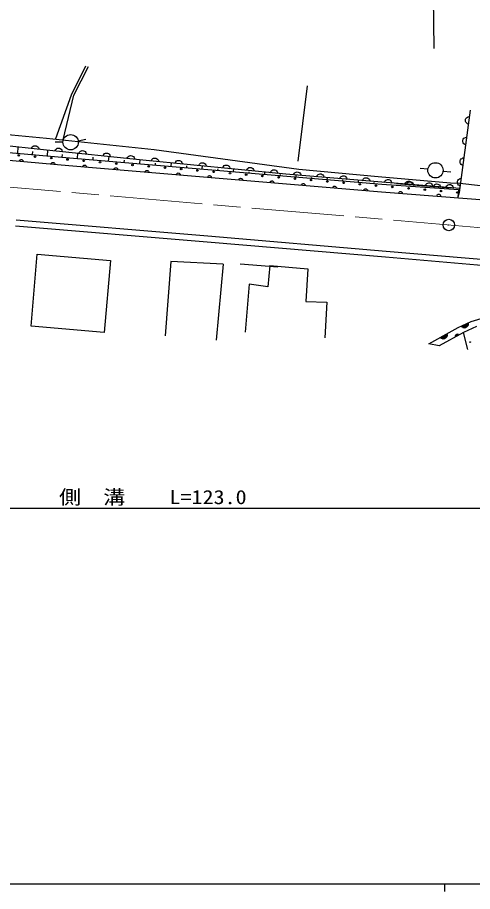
# Model space of a CAD drawing. Units: millimetres, scale not verified. Extents: x 40000 to 680000, y 20000 to 380000.
# Drawn here: x 212421 to 271646, y 204000 to 317744 of the extents above; entities that cross this region are included whole.
import ezdxf
from ezdxf.enums import TextEntityAlignment as Align

# ---------------------------------------------------------------- set-up
doc = ezdxf.new("R2010")
doc.units = ezdxf.units.MM
doc.header["$LTSCALE"] = 1000
doc.linetypes.add('CHAIN', pattern=[18.5, 12, -1.5, 3.5, -1.5])
for name, color, linetype, lineweight in [('M-BGD', 7, 'Continuous', 25), ('M-BMK', 2, 'CHAIN', 13), ('M-TTL-BAND', 7, 'Continuous', 25)]:
    doc.layers.add(name, color=color, linetype=linetype, lineweight=lineweight)
doc.styles.add('ＭＳ ゴシック', font='')
doc.styles.get('ＭＳ ゴシック').set_extended_font_data('MS Gothic')

# ---------------------------------------------------------------- blocks, each defined once
blk = doc.blocks.new('BUHIN2')
at = {"color": 7, "linetype": 'Continuous', "lineweight": 25}
for radius in [746, 22.5]:
    blk.add_circle((0, 0), radius, dxfattribs=at)
blk = doc.blocks.new('BUHIN9')
at = {"color": 7, "linetype": 'Continuous', "lineweight": 25}
blk.add_circle((0, 0), 995, dxfattribs=at)
blk = doc.blocks.new('BUHIN118')
at = {"color": 7, "linetype": 'Continuous', "lineweight": 25}
blk.add_lwpolyline([(-468, -176), (-471, -54), (-449, 58), (-399, 194), (-317, 289), (-220, 363), (-75, 418), (48, 427), (172, 409), (302, 341), (392, 271), (468, 176)], dxfattribs=at)
blk = doc.blocks.new('BUHIN119')
at = {"color": 7, "linetype": 'Continuous', "lineweight": 25}
blk.add_lwpolyline([(-468, -176), (-471, -54), (-449, 58), (-399, 195), (-317, 289), (-219, 364), (-74, 418), (48, 427), (172, 409), (302, 340), (393, 270), (468, 176)], dxfattribs=at)
blk = doc.blocks.new('BUHIN123')
at = {"color": 7, "linetype": 'Continuous', "lineweight": 25}
blk.add_lwpolyline([(153, -476), (32, -473), (-79, -446), (-213, -389), (-304, -303), (-374, -202), (-421, -54), (-424, 68), (-401, 191), (-326, 318), (-251, 405), (-153, 476)], dxfattribs=at)
blk = doc.blocks.new('BUHIN140')
at = {"color": 7, "linetype": 'Continuous', "lineweight": 25}
blk.add_lwpolyline([(-233, -91), (-235, -30), (-225, 26), (-201, 95), (-160, 143), (-112, 180), (-40, 209), (21, 214), (84, 206), (149, 172), (195, 138), (233, 91)], dxfattribs=at)
blk = doc.blocks.new('BUHIN141')
at = {"color": 7, "linetype": 'Continuous', "lineweight": 25}
blk.add_lwpolyline([(-234, -87), (-236, -26), (-224, 30), (-199, 98), (-158, 145), (-109, 182), (-36, 209), (25, 213), (87, 204), (152, 170), (197, 135), (234, 87)], dxfattribs=at)
blk = doc.blocks.new('BUHIN142')
at = {"color": 7, "linetype": 'Continuous', "lineweight": 25}
blk.add_lwpolyline([(-235, -87), (-236, -26), (-224, 30), (-199, 98), (-158, 146), (-109, 182), (-36, 209), (25, 213), (87, 204), (152, 169), (197, 134), (235, 87)], dxfattribs=at)
blk = doc.blocks.new('BUHIN161')
at = {"color": 7, "linetype": 'Continuous', "lineweight": 25}
blk.add_lwpolyline([(-469, -175), (-471, -53), (-449, 59), (-398, 196), (-316, 290), (-218, 364), (-73, 418), (49, 427), (173, 409), (303, 340), (393, 269), (469, 175)], dxfattribs=at)
blk = doc.blocks.new('BUHIN162')
at = {"color": 7, "linetype": 'Continuous', "lineweight": 25}
blk.add_lwpolyline([(-471, -168), (-472, -46), (-448, 66), (-396, 201), (-312, 295), (-213, 367), (-67, 419), (55, 426), (179, 406), (308, 335), (397, 264), (471, 168)], dxfattribs=at)
blk = doc.blocks.new('BUHIN163')
at = {"color": 7, "linetype": 'Continuous', "lineweight": 25}
blk.add_lwpolyline([(-472, -166), (-472, -44), (-448, 68), (-395, 203), (-311, 296), (-211, 368), (-65, 420), (57, 425), (181, 405), (309, 334), (398, 262), (472, 166)], dxfattribs=at)
blk = doc.blocks.new('BUHIN164')
at = {"color": 7, "linetype": 'Continuous', "lineweight": 25}
blk.add_lwpolyline([(-472, -165), (-472, -43), (-448, 69), (-394, 204), (-310, 297), (-211, 369), (-64, 420), (58, 425), (182, 405), (310, 333), (399, 261), (472, 165)], dxfattribs=at)

msp = doc.modelspace()

# ---------------------------------------------------------------- linework, layer by layer
at = {"layer": 'M-BGD'}
for p, q in [((266658, 313727), (266396, 337655)), ((221268, 311400), (219395, 307638)), ((219775, 307618), (221670, 311358)), ((248933, 299066), (250148, 308831)), ((219395, 307638), (217349, 301938)), ((218359, 301831), (219775, 307618)), ((271321, 305703), (269929, 294955)), ((216190, 300482), (177972, 304521)), ((207682, 302813), (216212, 302059)), ((190281, 302022), (219203, 299494)), ((216212, 302059), (230211, 300570)), ((218338, 301522), (217338, 301529)), ((220318, 301712), (221299, 301907)), ((190188, 301026), (219117, 298498)), ((212454, 300084), (212523, 300870)), ((214382, 299916), (214415, 300291)), ((228738, 299181), (216190, 300482)), ((216310, 299747), (216373, 300464)), ((230211, 300570), (249046, 298001)), ((218238, 299579), (218269, 299924)), ((219203, 299494), (259855, 296054)), ((220219, 299408), (220275, 300071)), ((222251, 299236), (222278, 299551)), ((224284, 299064), (224335, 299662)), ((226317, 298892), (226341, 299175)), ((228349, 298720), (228394, 299253)), ((247359, 297343), (228738, 299181)), ((219117, 298498), (259779, 295057)), ((230382, 298548), (230403, 298798)), ((232415, 298376), (232454, 298844)), ((234447, 298204), (234466, 298422)), ((236480, 298032), (236514, 298435)), ((238513, 297860), (238528, 298046)), ((240545, 297688), (240574, 298027)), ((265833, 297983), (264841, 298112)), ((242578, 297516), (242591, 297669)), ((244610, 297344), (244634, 297618)), ((246643, 297172), (246653, 297293)), ((259304, 296338), (247359, 297343)), ((248676, 297000), (248695, 297231)), ((249046, 298001), (259358, 297036)), ((250708, 296828), (250718, 296944)), ((252741, 296656), (252761, 296889)), ((259358, 297036), (268798, 296209)), ((267819, 297752), (268814, 297650)), ((254774, 296484), (254784, 296601)), ((256806, 296312), (256826, 296547)), ((258839, 296140), (258849, 296258)), ((269996, 295473), (259304, 296338)), ((259855, 296054), (269815, 295365)), ((268759, 295510), (261760, 296081)), ((268798, 296209), (270087, 296170)), ((270004, 296173), (272667, 295868)), ((259779, 295057), (281826, 293304)), ((269815, 295365), (269746, 294367)), ((269929, 294955), (269746, 294367)), ((237178, 289275), (212231, 291347)), ((237113, 288498), (212165, 290570)), ((260403, 287309), (237178, 289275)), ((260337, 286532), (237113, 288498)), ((214182, 277580), (214985, 286949)), ((214985, 286949), (224512, 286131)), ((276357, 285948), (260403, 287309)), ((224512, 286131), (223708, 276762)), ((232396, 286009), (231662, 276298)), ((239179, 285628), (232396, 286009)), ((239179, 285628), (238270, 275733)), ((241384, 285664), (246306, 285287)), ((276291, 285171), (260337, 286532)), ((245277, 285458), (245026, 282679)), ((245277, 285458), (250196, 285036)), ((250196, 285036), (249955, 280804)), ((242555, 283020), (242060, 276772)), ((245026, 282679), (242555, 283020)), ((249955, 280804), (252698, 280707)), ((252698, 280707), (252446, 276053)), ((271463, 278171), (273626, 278816)), ((223708, 276762), (214182, 277580)), ((269780, 277405), (271463, 278171)), ((271080, 277928), (270215, 277535)), ((270264, 277488), (271083, 277861)), ((271075, 277788), (270326, 277448)), ((270393, 277409), (271055, 277711)), ((271027, 277629), (270476, 277378)), ((265975, 275264), (269780, 277405)), ((270452, 276736), (267316, 275023)), ((268322, 276513), (267494, 276047)), ((267547, 276005), (268331, 276446)), ((269830, 276468), (269436, 276252)), ((269437, 276288), (269798, 276486)), ((269440, 276218), (269856, 276446)), ((269763, 276502), (269444, 276328)), ((269455, 276370), (269721, 276515)), ((269654, 276514), (269491, 276425)), ((272157, 277532), (270452, 276736)), ((271018, 274515), (270452, 276736)), ((270609, 277370), (270948, 277524)), ((267316, 275023), (265975, 275264)), ((268329, 276373), (267612, 275970)), ((267682, 275938), (268316, 276294)), ((268294, 276211), (267767, 275914)), ((267900, 275917), (268225, 276100)), ((297108, 253864), (175981, 253864))]:
    msp.add_line(p, q, dxfattribs=at)
for points in [[(271077, 277995), (271088, 277874), (271076, 277761), (271033, 277621), (270958, 277521), (270866, 277438), (270725, 277374), (270603, 277359), (270478, 277368), (270343, 277428), (270248, 277492), (270167, 277581)], [(268313, 276580), (268335, 276460), (268333, 276347), (268302, 276203), (268235, 276097), (268151, 276006), (268016, 275930), (267895, 275906), (267770, 275904), (267631, 275952), (267531, 276007), (267442, 276089)], [(269444, 276185), (269434, 276245), (269435, 276302), (269452, 276373), (269486, 276426), (269528, 276471), (269596, 276508), (269657, 276520), (269719, 276520), (269789, 276495), (269838, 276466), (269882, 276425)]]:
    msp.add_lwpolyline(points, close=True, dxfattribs=at)
for centre, radius in [((212592, 299803), 99.5), ((214705, 299624), 99.5), ((216819, 299445), 99.5), ((218933, 299266), 99.5), ((221047, 299087), 99.5), ((223161, 298908), 99.5), ((225274, 298730), 99.5), ((227388, 298551), 99.5), ((229502, 298372), 99.5), ((231616, 298193), 99.5), ((233729, 298014), 99.5), ((235843, 297835), 99.5), ((237957, 297656), 99.5), ((240071, 297477), 99.5), ((242184, 297298), 99.5), ((244298, 297119), 99.5), ((246412, 296941), 99.5), ((248526, 296762), 99.5), ((250639, 296583), 99.5), ((252753, 296404), 99.5), ((254867, 296225), 99.5), ((256981, 296046), 99.5), ((259095, 295867), 99.5), ((261208, 295688), 99.5), ((263322, 295509), 99.5), ((265436, 295331), 99.5), ((267550, 295152), 99.5), ((269663, 294973), 99.5), ((271351, 275505), 49.8)]:
    msp.add_circle(centre, radius, dxfattribs=at)
at = {"layer": 'M-BMK'}
msp.add_line((402343, 279244), (144254, 301420), dxfattribs=at)
at = {"layer": 'M-TTL-BAND'}
for p, q in [((40000, 205000), (579000, 205000)), ((268000, 205000), (268000, 204000))]:
    msp.add_line(p, q, dxfattribs=at)

# ---------------------------------------------------------------- block references
at = {"layer": 'M-BGD', "rotation": 334.74779}
for name, p in [('BUHIN123', (271147, 304360)), ('BUHIN9', (219338, 301516)), ('BUHIN123', (270799, 301673)), ('BUHIN164', (214720, 300637)), ('BUHIN163', (217758, 300319)), ('BUHIN163', (220895, 299994)), ('BUHIN142', (212918, 299040)), ('BUHIN163', (224032, 299669)), ('BUHIN163', (227169, 299343)), ('BUHIN162', (230290, 299028)), ('BUHIN162', (233393, 298721)), ('BUHIN9', (266824, 297854)), ('BUHIN123', (270451, 298986)), ('BUHIN142', (217051, 298679)), ('BUHIN141', (221150, 298326)), ('BUHIN141', (225216, 297982)), ('BUHIN162', (236497, 298415)), ('BUHIN162', (239600, 298109)), ('BUHIN162', (242704, 297803)), ('BUHIN162', (245808, 297496)), ('BUHIN141', (229282, 297638)), ('BUHIN141', (233348, 297294)), ('BUHIN141', (237415, 296949)), ('BUHIN141', (241481, 296605)), ('BUHIN161', (248852, 297218)), ('BUHIN161', (251839, 296966)), ('BUHIN161', (254825, 296715)), ('BUHIN161', (257811, 296464)), ('BUHIN123', (270103, 296299)), ('BUHIN141', (245547, 296261)), ('BUHIN141', (249613, 295917)), ('BUHIN141', (253679, 295573)), ('BUHIN118', (260640, 296230)), ('BUHIN118', (263314, 296014)), ('BUHIN119', (263509, 295938)), ('BUHIN118', (265987, 295797)), ('BUHIN119', (267009, 295653)), ('BUHIN118', (268660, 295581)), ('BUHIN141', (257746, 295229)), ('BUHIN140', (262270, 294884)), ('BUHIN140', (267254, 294539)), ('BUHIN2', (268562, 290739))]:
    msp.add_blockref(name, p, dxfattribs=at)

# ---------------------------------------------------------------- texts
at = {"layer": 'M-BGD', "style": 'ＭＳ ゴシック', "width": 1.15}
msp.add_text('側\u3000溝\u3000\u3000L=123.0', height=1833, dxfattribs=at).set_placement((217830, 253862), align=Align.BOTTOM_LEFT)

doc.saveas('drawing.dxf')
